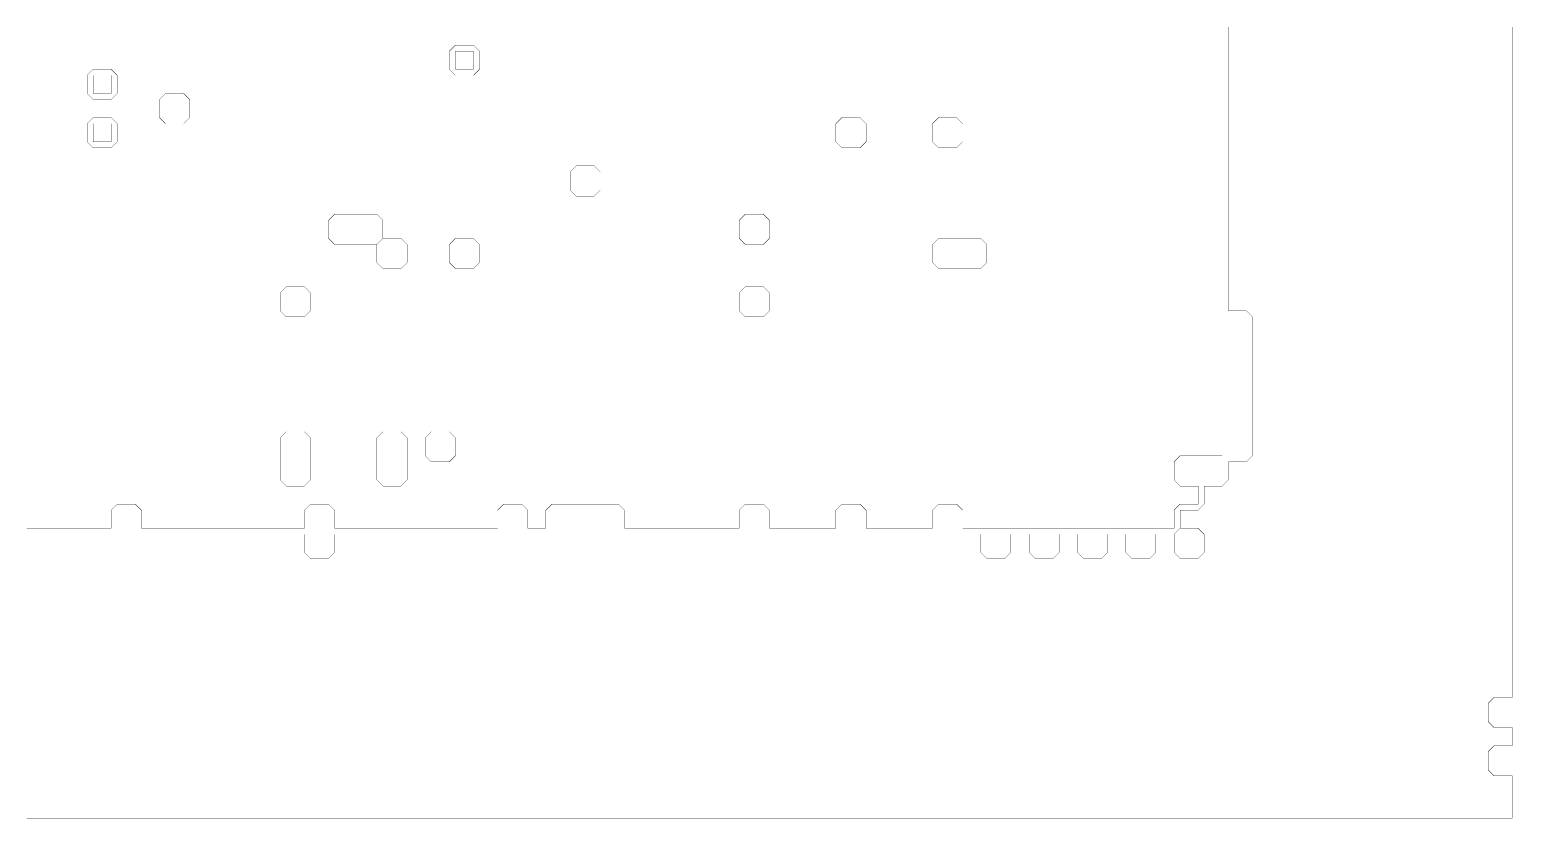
# Model space of a CAD drawing. Header units: metres. Extents: x 0 to 4990, y -4990 to 0.
# Drawn here: x 2593 to 4990, y -4990 to -3715 of the extents above; entities that cross this region are included whole.
import ezdxf

# ---------------------------------------------------------------- set-up
doc = ezdxf.new("R2010")
doc.units = ezdxf.units.M
doc.layers.add('conductor', color=1, linetype='Continuous')
doc.layers.add('substrate', color=5, linetype='Continuous')

msp = doc.modelspace()

# ---------------------------------------------------------------- linework, layer by layer
at = {"layer": 'conductor', "const_width": 0.5}
msp.add_lwpolyline([(2587.890625, -4521.484375), (2597.65625, -4521.484375), (2607.421875, -4521.484375), (2617.1875, -4521.484375), (2626.953125, -4521.484375), (2636.71875, -4521.484375), (2646.484375, -4521.484375), (2656.25, -4521.484375), (2666.015625, -4521.484375), (2675.78125, -4521.484375), (2685.546875, -4521.484375), (2695.3125, -4521.484375), (2705.078125, -4521.484375), (2714.84375, -4521.484375), (2724.609375, -4521.484375), (2724.609375, -4511.71875), (2724.609375, -4501.953125), (2724.609375, -4492.1875), (2734.375, -4482.421875), (2744.140625, -4482.421875), (2753.90625, -4482.421875), (2763.671875, -4482.421875), (2773.4375, -4492.1875), (2773.4375, -4501.953125), (2773.4375, -4511.71875), (2773.4375, -4521.484375), (2783.203125, -4521.484375), (2792.96875, -4521.484375), (2802.734375, -4521.484375), (2812.5, -4521.484375), (2822.265625, -4521.484375), (2832.03125, -4521.484375), (2841.796875, -4521.484375), (2851.5625, -4521.484375), (2861.328125, -4521.484375), (2871.09375, -4521.484375), (2880.859375, -4521.484375), (2890.625, -4521.484375), (2900.390625, -4521.484375), (2910.15625, -4521.484375), (2919.921875, -4521.484375), (2929.6875, -4521.484375), (2939.453125, -4521.484375), (2949.21875, -4521.484375), (2958.984375, -4521.484375), (2968.75, -4521.484375), (2978.515625, -4521.484375), (2988.28125, -4521.484375), (2998.046875, -4521.484375), (3007.8125, -4521.484375), (3017.578125, -4521.484375), (3027.34375, -4521.484375), (3037.109375, -4521.484375), (3037.109375, -4511.71875), (3037.109375, -4501.953125), (3037.109375, -4492.1875), (3046.875, -4482.421875), (3056.640625, -4482.421875), (3066.40625, -4482.421875), (3076.171875, -4482.421875), (3085.9375, -4492.1875), (3085.9375, -4501.953125), (3085.9375, -4511.71875), (3085.9375, -4521.484375), (3095.703125, -4521.484375), (3105.46875, -4521.484375), (3115.234375, -4521.484375), (3125, -4521.484375), (3134.765625, -4521.484375), (3144.53125, -4521.484375), (3154.296875, -4521.484375), (3164.0625, -4521.484375), (3173.828125, -4521.484375), (3183.59375, -4521.484375), (3193.359375, -4521.484375), (3203.125, -4521.484375), (3212.890625, -4521.484375), (3222.65625, -4521.484375), (3232.421875, -4521.484375), (3242.1875, -4521.484375), (3251.953125, -4521.484375), (3261.71875, -4521.484375), (3271.484375, -4521.484375), (3281.25, -4521.484375), (3291.015625, -4521.484375), (3300.78125, -4521.484375), (3310.546875, -4521.484375), (3320.3125, -4521.484375), (3330.078125, -4521.484375), (3339.84375, -4521.484375), (3349.609375, -4521.484375), (3349.609375, -4511.71875), (3349.609375, -4501.953125), (3349.609375, -4492.1875), (3359.375, -4482.421875), (3369.140625, -4482.421875), (3378.90625, -4482.421875), (3388.671875, -4482.421875), (3398.4375, -4492.1875), (3398.4375, -4501.953125), (3398.4375, -4511.71875), (3398.4375, -4521.484375), (3408.203125, -4521.484375), (3417.96875, -4521.484375), (3427.734375, -4521.484375), (3427.734375, -4511.71875), (3427.734375, -4501.953125), (3427.734375, -4492.1875), (3437.5, -4482.421875), (3447.265625, -4482.421875), (3457.03125, -4482.421875), (3466.796875, -4482.421875), (3476.5625, -4482.421875), (3486.328125, -4482.421875), (3496.09375, -4482.421875), (3505.859375, -4482.421875), (3515.625, -4482.421875), (3525.390625, -4482.421875), (3535.15625, -4482.421875), (3544.921875, -4482.421875), (3554.6875, -4492.1875), (3554.6875, -4501.953125), (3554.6875, -4511.71875), (3554.6875, -4521.484375), (3564.453125, -4521.484375), (3574.21875, -4521.484375), (3583.984375, -4521.484375), (3593.75, -4521.484375), (3603.515625, -4521.484375), (3613.28125, -4521.484375), (3623.046875, -4521.484375), (3632.8125, -4521.484375), (3642.578125, -4521.484375), (3652.34375, -4521.484375), (3662.109375, -4521.484375), (3671.875, -4521.484375), (3681.640625, -4521.484375), (3691.40625, -4521.484375), (3701.171875, -4521.484375), (3710.9375, -4521.484375), (3720.703125, -4521.484375), (3730.46875, -4521.484375), (3740.234375, -4521.484375), (3740.234375, -4511.71875), (3740.234375, -4501.953125), (3740.234375, -4492.1875), (3750, -4482.421875), (3759.765625, -4482.421875), (3769.53125, -4482.421875), (3779.296875, -4482.421875), (3789.0625, -4492.1875), (3789.0625, -4501.953125), (3789.0625, -4511.71875), (3789.0625, -4521.484375), (3798.828125, -4521.484375), (3808.59375, -4521.484375), (3818.359375, -4521.484375), (3828.125, -4521.484375), (3837.890625, -4521.484375), (3847.65625, -4521.484375), (3857.421875, -4521.484375), (3867.1875, -4521.484375), (3876.953125, -4521.484375), (3886.71875, -4521.484375), (3896.484375, -4521.484375), (3896.484375, -4511.71875), (3896.484375, -4501.953125), (3896.484375, -4492.1875), (3906.25, -4482.421875), (3916.015625, -4482.421875), (3925.78125, -4482.421875), (3935.546875, -4482.421875), (3945.3125, -4492.1875), (3945.3125, -4501.953125), (3945.3125, -4511.71875), (3945.3125, -4521.484375), (3955.078125, -4521.484375), (3964.84375, -4521.484375), (3974.609375, -4521.484375), (3984.375, -4521.484375), (3994.140625, -4521.484375), (4003.90625, -4521.484375), (4013.671875, -4521.484375), (4023.4375, -4521.484375), (4033.203125, -4521.484375), (4042.96875, -4521.484375), (4052.734375, -4521.484375), (4052.734375, -4511.71875), (4052.734375, -4501.953125), (4052.734375, -4492.1875), (4062.5, -4482.421875), (4072.265625, -4482.421875), (4082.03125, -4482.421875), (4091.796875, -4482.421875), (4101.5625, -4492.1875), (4101.5625, -4501.953125), (4101.5625, -4511.71875), (4101.5625, -4521.484375), (4111.328125, -4521.484375), (4121.09375, -4521.484375), (4130.859375, -4521.484375), (4140.625, -4521.484375), (4150.390625, -4521.484375), (4160.15625, -4521.484375), (4169.921875, -4521.484375), (4179.6875, -4521.484375), (4189.453125, -4521.484375), (4199.21875, -4521.484375), (4208.984375, -4521.484375), (4218.75, -4521.484375), (4228.515625, -4521.484375), (4238.28125, -4521.484375), (4248.046875, -4521.484375), (4257.8125, -4521.484375), (4267.578125, -4521.484375), (4277.34375, -4521.484375), (4287.109375, -4521.484375), (4296.875, -4521.484375), (4306.640625, -4521.484375), (4316.40625, -4521.484375), (4326.171875, -4521.484375), (4335.9375, -4521.484375), (4345.703125, -4521.484375), (4355.46875, -4521.484375), (4365.234375, -4521.484375), (4375, -4521.484375), (4384.765625, -4521.484375), (4394.53125, -4521.484375), (4404.296875, -4521.484375), (4414.0625, -4521.484375), (4423.828125, -4521.484375), (4433.59375, -4521.484375), (4443.359375, -4521.484375), (4443.359375, -4511.71875), (4443.359375, -4501.953125), (4443.359375, -4492.1875), (4453.125, -4482.421875), (4462.890625, -4482.421875), (4472.65625, -4482.421875), (4482.421875, -4482.421875), (4482.421875, -4472.65625), (4482.421875, -4462.890625), (4482.421875, -4453.125), (4472.65625, -4453.125), (4462.890625, -4453.125), (4453.125, -4453.125), (4443.359375, -4443.359375), (4443.359375, -4433.59375), (4443.359375, -4423.828125), (4443.359375, -4414.0625), (4453.125, -4404.296875), (4462.890625, -4404.296875), (4472.65625, -4404.296875), (4482.421875, -4404.296875), (4492.1875, -4404.296875), (4501.953125, -4404.296875), (4511.71875, -4404.296875), (4521.484375, -4404.296875), (4521.484375, -4394.53125), (4521.484375, -4384.765625), (4521.484375, -4375), (4521.484375, -4365.234375), (4521.484375, -4355.46875), (4521.484375, -4345.703125), (4521.484375, -4335.9375), (4521.484375, -4326.171875), (4521.484375, -4316.40625), (4521.484375, -4306.640625), (4521.484375, -4296.875), (4521.484375, -4287.109375), (4521.484375, -4277.34375), (4521.484375, -4267.578125), (4521.484375, -4257.8125), (4521.484375, -4248.046875), (4521.484375, -4238.28125), (4521.484375, -4228.515625), (4521.484375, -4218.75), (4521.484375, -4208.984375), (4521.484375, -4199.21875), (4521.484375, -4189.453125), (4521.484375, -4179.6875), (4521.484375, -4169.921875), (4521.484375, -4160.15625), (4521.484375, -4150.390625), (4521.484375, -4140.625), (4521.484375, -4130.859375), (4521.484375, -4121.09375), (4521.484375, -4111.328125), (4521.484375, -4101.5625), (4521.484375, -4091.796875), (4521.484375, -4082.03125), (4521.484375, -4072.265625), (4521.484375, -4062.5), (4521.484375, -4052.734375), (4521.484375, -4042.96875), (4521.484375, -4033.203125), (4521.484375, -4023.4375), (4521.484375, -4013.671875), (4521.484375, -4003.90625), (4521.484375, -3994.140625), (4521.484375, -3984.375), (4521.484375, -3974.609375), (4521.484375, -3964.84375), (4521.484375, -3955.078125), (4521.484375, -3945.3125), (4521.484375, -3935.546875), (4521.484375, -3925.78125), (4521.484375, -3916.015625), (4521.484375, -3906.25), (4521.484375, -3896.484375), (4521.484375, -3886.71875), (4521.484375, -3876.953125), (4521.484375, -3867.1875), (4521.484375, -3857.421875), (4521.484375, -3847.65625), (4521.484375, -3837.890625), (4521.484375, -3828.125), (4521.484375, -3818.359375), (4521.484375, -3808.59375), (4521.484375, -3798.828125), (4521.484375, -3789.0625), (4521.484375, -3779.296875), (4521.484375, -3769.53125), (4521.484375, -3759.765625), (4521.484375, -3750), (4521.484375, -3740.234375), (4521.484375, -3730.46875), (4521.484375, -3720.703125), (4521.484375, -3710.9375)], dxfattribs=at)
for points in [[(3271.484375, -3750), (3281.25, -3740.234375), (3291.015625, -3740.234375), (3300.78125, -3740.234375), (3310.546875, -3740.234375), (3320.3125, -3750), (3320.3125, -3759.765625), (3320.3125, -3769.53125), (3320.3125, -3779.296875), (3310.546875, -3789.0625), (3300.78125, -3789.0625), (3291.015625, -3789.0625), (3281.25, -3789.0625), (3271.484375, -3779.296875), (3271.484375, -3769.53125), (3271.484375, -3759.765625)], [(2685.546875, -3789.0625), (2695.3125, -3779.296875), (2705.078125, -3779.296875), (2714.84375, -3779.296875), (2724.609375, -3779.296875), (2734.375, -3789.0625), (2734.375, -3798.828125), (2734.375, -3808.59375), (2734.375, -3818.359375), (2724.609375, -3828.125), (2714.84375, -3828.125), (2705.078125, -3828.125), (2695.3125, -3828.125), (2685.546875, -3818.359375), (2685.546875, -3808.59375), (2685.546875, -3798.828125)], [(2802.734375, -3828.125), (2812.5, -3818.359375), (2822.265625, -3818.359375), (2832.03125, -3818.359375), (2841.796875, -3818.359375), (2851.5625, -3828.125), (2851.5625, -3837.890625), (2851.5625, -3847.65625), (2851.5625, -3857.421875), (2841.796875, -3867.1875), (2832.03125, -3867.1875), (2822.265625, -3867.1875), (2812.5, -3867.1875), (2802.734375, -3857.421875), (2802.734375, -3847.65625), (2802.734375, -3837.890625)], [(2685.546875, -3867.1875), (2695.3125, -3857.421875), (2705.078125, -3857.421875), (2714.84375, -3857.421875), (2724.609375, -3857.421875), (2734.375, -3867.1875), (2734.375, -3876.953125), (2734.375, -3886.71875), (2734.375, -3896.484375), (2724.609375, -3906.25), (2714.84375, -3906.25), (2705.078125, -3906.25), (2695.3125, -3906.25), (2685.546875, -3896.484375), (2685.546875, -3886.71875), (2685.546875, -3876.953125)], [(3896.484375, -3867.1875), (3906.25, -3857.421875), (3916.015625, -3857.421875), (3925.78125, -3857.421875), (3935.546875, -3857.421875), (3945.3125, -3867.1875), (3945.3125, -3876.953125), (3945.3125, -3886.71875), (3945.3125, -3896.484375), (3935.546875, -3906.25), (3925.78125, -3906.25), (3916.015625, -3906.25), (3906.25, -3906.25), (3896.484375, -3896.484375), (3896.484375, -3886.71875), (3896.484375, -3876.953125)], [(4052.734375, -3867.1875), (4062.5, -3857.421875), (4072.265625, -3857.421875), (4082.03125, -3857.421875), (4091.796875, -3857.421875), (4101.5625, -3867.1875), (4101.5625, -3876.953125), (4101.5625, -3886.71875), (4101.5625, -3896.484375), (4091.796875, -3906.25), (4082.03125, -3906.25), (4072.265625, -3906.25), (4062.5, -3906.25), (4052.734375, -3896.484375), (4052.734375, -3886.71875), (4052.734375, -3876.953125)], [(3466.796875, -3945.3125), (3476.5625, -3935.546875), (3486.328125, -3935.546875), (3496.09375, -3935.546875), (3505.859375, -3935.546875), (3515.625, -3945.3125), (3515.625, -3955.078125), (3515.625, -3964.84375), (3515.625, -3974.609375), (3505.859375, -3984.375), (3496.09375, -3984.375), (3486.328125, -3984.375), (3476.5625, -3984.375), (3466.796875, -3974.609375), (3466.796875, -3964.84375), (3466.796875, -3955.078125)], [(3076.171875, -4023.4375), (3085.9375, -4013.671875), (3095.703125, -4013.671875), (3105.46875, -4013.671875), (3115.234375, -4013.671875), (3125, -4013.671875), (3134.765625, -4013.671875), (3144.53125, -4013.671875), (3154.296875, -4013.671875), (3164.0625, -4023.4375), (3164.0625, -4033.203125), (3164.0625, -4042.96875), (3164.0625, -4052.734375), (3154.296875, -4062.5), (3144.53125, -4062.5), (3134.765625, -4062.5), (3125, -4062.5), (3115.234375, -4062.5), (3105.46875, -4062.5), (3095.703125, -4062.5), (3085.9375, -4062.5), (3076.171875, -4052.734375), (3076.171875, -4042.96875), (3076.171875, -4033.203125)], [(3740.234375, -4023.4375), (3750, -4013.671875), (3759.765625, -4013.671875), (3769.53125, -4013.671875), (3779.296875, -4013.671875), (3789.0625, -4023.4375), (3789.0625, -4033.203125), (3789.0625, -4042.96875), (3789.0625, -4052.734375), (3779.296875, -4062.5), (3769.53125, -4062.5), (3759.765625, -4062.5), (3750, -4062.5), (3740.234375, -4052.734375), (3740.234375, -4042.96875), (3740.234375, -4033.203125)], [(3154.296875, -4062.5), (3164.0625, -4052.734375), (3173.828125, -4052.734375), (3183.59375, -4052.734375), (3193.359375, -4052.734375), (3203.125, -4062.5), (3203.125, -4072.265625), (3203.125, -4082.03125), (3203.125, -4091.796875), (3193.359375, -4101.5625), (3183.59375, -4101.5625), (3173.828125, -4101.5625), (3164.0625, -4101.5625), (3154.296875, -4091.796875), (3154.296875, -4082.03125), (3154.296875, -4072.265625)], [(3271.484375, -4062.5), (3281.25, -4052.734375), (3291.015625, -4052.734375), (3300.78125, -4052.734375), (3310.546875, -4052.734375), (3320.3125, -4062.5), (3320.3125, -4072.265625), (3320.3125, -4082.03125), (3320.3125, -4091.796875), (3310.546875, -4101.5625), (3300.78125, -4101.5625), (3291.015625, -4101.5625), (3281.25, -4101.5625), (3271.484375, -4091.796875), (3271.484375, -4082.03125), (3271.484375, -4072.265625)], [(4052.734375, -4062.5), (4062.5, -4052.734375), (4072.265625, -4052.734375), (4082.03125, -4052.734375), (4091.796875, -4052.734375), (4101.5625, -4052.734375), (4111.328125, -4052.734375), (4121.09375, -4052.734375), (4130.859375, -4052.734375), (4140.625, -4062.5), (4140.625, -4072.265625), (4140.625, -4082.03125), (4140.625, -4091.796875), (4130.859375, -4101.5625), (4121.09375, -4101.5625), (4111.328125, -4101.5625), (4101.5625, -4101.5625), (4091.796875, -4101.5625), (4082.03125, -4101.5625), (4072.265625, -4101.5625), (4062.5, -4101.5625), (4052.734375, -4091.796875), (4052.734375, -4082.03125), (4052.734375, -4072.265625)], [(2998.046875, -4140.625), (3007.8125, -4130.859375), (3017.578125, -4130.859375), (3027.34375, -4130.859375), (3037.109375, -4130.859375), (3046.875, -4140.625), (3046.875, -4150.390625), (3046.875, -4160.15625), (3046.875, -4169.921875), (3037.109375, -4179.6875), (3027.34375, -4179.6875), (3017.578125, -4179.6875), (3007.8125, -4179.6875), (2998.046875, -4169.921875), (2998.046875, -4160.15625), (2998.046875, -4150.390625)], [(3740.234375, -4140.625), (3750, -4130.859375), (3759.765625, -4130.859375), (3769.53125, -4130.859375), (3779.296875, -4130.859375), (3789.0625, -4140.625), (3789.0625, -4150.390625), (3789.0625, -4160.15625), (3789.0625, -4169.921875), (3779.296875, -4179.6875), (3769.53125, -4179.6875), (3759.765625, -4179.6875), (3750, -4179.6875), (3740.234375, -4169.921875), (3740.234375, -4160.15625), (3740.234375, -4150.390625)], [(2998.046875, -4375), (3007.8125, -4365.234375), (3017.578125, -4365.234375), (3027.34375, -4365.234375), (3037.109375, -4365.234375), (3046.875, -4375), (3046.875, -4384.765625), (3046.875, -4394.53125), (3046.875, -4404.296875), (3046.875, -4414.0625), (3046.875, -4423.828125), (3046.875, -4433.59375), (3046.875, -4443.359375), (3037.109375, -4453.125), (3027.34375, -4453.125), (3017.578125, -4453.125), (3007.8125, -4453.125), (2998.046875, -4443.359375), (2998.046875, -4433.59375), (2998.046875, -4423.828125), (2998.046875, -4414.0625), (2998.046875, -4404.296875), (2998.046875, -4394.53125), (2998.046875, -4384.765625)], [(3154.296875, -4375), (3164.0625, -4365.234375), (3173.828125, -4365.234375), (3183.59375, -4365.234375), (3193.359375, -4365.234375), (3203.125, -4375), (3203.125, -4384.765625), (3203.125, -4394.53125), (3203.125, -4404.296875), (3203.125, -4414.0625), (3203.125, -4423.828125), (3203.125, -4433.59375), (3203.125, -4443.359375), (3193.359375, -4453.125), (3183.59375, -4453.125), (3173.828125, -4453.125), (3164.0625, -4453.125), (3154.296875, -4443.359375), (3154.296875, -4433.59375), (3154.296875, -4423.828125), (3154.296875, -4414.0625), (3154.296875, -4404.296875), (3154.296875, -4394.53125), (3154.296875, -4384.765625)], [(3232.421875, -4375), (3242.1875, -4365.234375), (3251.953125, -4365.234375), (3261.71875, -4365.234375), (3271.484375, -4365.234375), (3281.25, -4375), (3281.25, -4384.765625), (3281.25, -4394.53125), (3281.25, -4404.296875), (3271.484375, -4414.0625), (3261.71875, -4414.0625), (3251.953125, -4414.0625), (3242.1875, -4414.0625), (3232.421875, -4404.296875), (3232.421875, -4394.53125), (3232.421875, -4384.765625)]]:
    msp.add_lwpolyline(points, close=True, dxfattribs=at)
at = {"layer": 'substrate', "const_width": 0.5}
for points in [[(2587.890625, -4990.234375), (2597.65625, -4990.234375), (2607.421875, -4990.234375), (2617.1875, -4990.234375), (2626.953125, -4990.234375), (2636.71875, -4990.234375), (2646.484375, -4990.234375), (2656.25, -4990.234375), (2666.015625, -4990.234375), (2675.78125, -4990.234375), (2685.546875, -4990.234375), (2695.3125, -4990.234375), (2705.078125, -4990.234375), (2714.84375, -4990.234375), (2724.609375, -4990.234375), (2734.375, -4990.234375), (2744.140625, -4990.234375), (2753.90625, -4990.234375), (2763.671875, -4990.234375), (2773.4375, -4990.234375), (2783.203125, -4990.234375), (2792.96875, -4990.234375), (2802.734375, -4990.234375), (2812.5, -4990.234375), (2822.265625, -4990.234375), (2832.03125, -4990.234375), (2841.796875, -4990.234375), (2851.5625, -4990.234375), (2861.328125, -4990.234375), (2871.09375, -4990.234375), (2880.859375, -4990.234375), (2890.625, -4990.234375), (2900.390625, -4990.234375), (2910.15625, -4990.234375), (2919.921875, -4990.234375), (2929.6875, -4990.234375), (2939.453125, -4990.234375), (2949.21875, -4990.234375), (2958.984375, -4990.234375), (2968.75, -4990.234375), (2978.515625, -4990.234375), (2988.28125, -4990.234375), (2998.046875, -4990.234375), (3007.8125, -4990.234375), (3017.578125, -4990.234375), (3027.34375, -4990.234375), (3037.109375, -4990.234375), (3046.875, -4990.234375), (3056.640625, -4990.234375), (3066.40625, -4990.234375), (3076.171875, -4990.234375), (3085.9375, -4990.234375), (3095.703125, -4990.234375), (3105.46875, -4990.234375), (3115.234375, -4990.234375), (3125, -4990.234375), (3134.765625, -4990.234375), (3144.53125, -4990.234375), (3154.296875, -4990.234375), (3164.0625, -4990.234375), (3173.828125, -4990.234375), (3183.59375, -4990.234375), (3193.359375, -4990.234375), (3203.125, -4990.234375), (3212.890625, -4990.234375), (3222.65625, -4990.234375), (3232.421875, -4990.234375), (3242.1875, -4990.234375), (3251.953125, -4990.234375), (3261.71875, -4990.234375), (3271.484375, -4990.234375), (3281.25, -4990.234375), (3291.015625, -4990.234375), (3300.78125, -4990.234375), (3310.546875, -4990.234375), (3320.3125, -4990.234375), (3330.078125, -4990.234375), (3339.84375, -4990.234375), (3349.609375, -4990.234375), (3359.375, -4990.234375), (3369.140625, -4990.234375), (3378.90625, -4990.234375), (3388.671875, -4990.234375), (3398.4375, -4990.234375), (3408.203125, -4990.234375), (3417.96875, -4990.234375), (3427.734375, -4990.234375), (3437.5, -4990.234375), (3447.265625, -4990.234375), (3457.03125, -4990.234375), (3466.796875, -4990.234375), (3476.5625, -4990.234375), (3486.328125, -4990.234375), (3496.09375, -4990.234375), (3505.859375, -4990.234375), (3515.625, -4990.234375), (3525.390625, -4990.234375), (3535.15625, -4990.234375), (3544.921875, -4990.234375), (3554.6875, -4990.234375), (3564.453125, -4990.234375), (3574.21875, -4990.234375), (3583.984375, -4990.234375), (3593.75, -4990.234375), (3603.515625, -4990.234375), (3613.28125, -4990.234375), (3623.046875, -4990.234375), (3632.8125, -4990.234375), (3642.578125, -4990.234375), (3652.34375, -4990.234375), (3662.109375, -4990.234375), (3671.875, -4990.234375), (3681.640625, -4990.234375), (3691.40625, -4990.234375), (3701.171875, -4990.234375), (3710.9375, -4990.234375), (3720.703125, -4990.234375), (3730.46875, -4990.234375), (3740.234375, -4990.234375), (3750, -4990.234375), (3759.765625, -4990.234375), (3769.53125, -4990.234375), (3779.296875, -4990.234375), (3789.0625, -4990.234375), (3798.828125, -4990.234375), (3808.59375, -4990.234375), (3818.359375, -4990.234375), (3828.125, -4990.234375), (3837.890625, -4990.234375), (3847.65625, -4990.234375), (3857.421875, -4990.234375), (3867.1875, -4990.234375), (3876.953125, -4990.234375), (3886.71875, -4990.234375), (3896.484375, -4990.234375), (3906.25, -4990.234375), (3916.015625, -4990.234375), (3925.78125, -4990.234375), (3935.546875, -4990.234375), (3945.3125, -4990.234375), (3955.078125, -4990.234375), (3964.84375, -4990.234375), (3974.609375, -4990.234375), (3984.375, -4990.234375), (3994.140625, -4990.234375), (4003.90625, -4990.234375), (4013.671875, -4990.234375), (4023.4375, -4990.234375), (4033.203125, -4990.234375), (4042.96875, -4990.234375), (4052.734375, -4990.234375), (4062.5, -4990.234375), (4072.265625, -4990.234375), (4082.03125, -4990.234375), (4091.796875, -4990.234375), (4101.5625, -4990.234375), (4111.328125, -4990.234375), (4121.09375, -4990.234375), (4130.859375, -4990.234375), (4140.625, -4990.234375), (4150.390625, -4990.234375), (4160.15625, -4990.234375), (4169.921875, -4990.234375), (4179.6875, -4990.234375), (4189.453125, -4990.234375), (4199.21875, -4990.234375), (4208.984375, -4990.234375), (4218.75, -4990.234375), (4228.515625, -4990.234375), (4238.28125, -4990.234375), (4248.046875, -4990.234375), (4257.8125, -4990.234375), (4267.578125, -4990.234375), (4277.34375, -4990.234375), (4287.109375, -4990.234375), (4296.875, -4990.234375), (4306.640625, -4990.234375), (4316.40625, -4990.234375), (4326.171875, -4990.234375), (4335.9375, -4990.234375), (4345.703125, -4990.234375), (4355.46875, -4990.234375), (4365.234375, -4990.234375), (4375, -4990.234375), (4384.765625, -4990.234375), (4394.53125, -4990.234375), (4404.296875, -4990.234375), (4414.0625, -4990.234375), (4423.828125, -4990.234375), (4433.59375, -4990.234375), (4443.359375, -4990.234375), (4453.125, -4990.234375), (4462.890625, -4990.234375), (4472.65625, -4990.234375), (4482.421875, -4990.234375), (4492.1875, -4990.234375), (4501.953125, -4990.234375), (4511.71875, -4990.234375), (4521.484375, -4990.234375), (4531.25, -4990.234375), (4541.015625, -4990.234375), (4550.78125, -4990.234375), (4560.546875, -4990.234375), (4570.3125, -4990.234375), (4580.078125, -4990.234375), (4589.84375, -4990.234375), (4599.609375, -4990.234375), (4609.375, -4990.234375), (4619.140625, -4990.234375), (4628.90625, -4990.234375), (4638.671875, -4990.234375), (4648.4375, -4990.234375), (4658.203125, -4990.234375), (4667.96875, -4990.234375), (4677.734375, -4990.234375), (4687.5, -4990.234375), (4697.265625, -4990.234375), (4707.03125, -4990.234375), (4716.796875, -4990.234375), (4726.5625, -4990.234375), (4736.328125, -4990.234375), (4746.09375, -4990.234375), (4755.859375, -4990.234375), (4765.625, -4990.234375), (4775.390625, -4990.234375), (4785.15625, -4990.234375), (4794.921875, -4990.234375), (4804.6875, -4990.234375), (4814.453125, -4990.234375), (4824.21875, -4990.234375), (4833.984375, -4990.234375), (4843.75, -4990.234375), (4853.515625, -4990.234375), (4863.28125, -4990.234375), (4873.046875, -4990.234375), (4882.8125, -4990.234375), (4892.578125, -4990.234375), (4902.34375, -4990.234375), (4912.109375, -4990.234375), (4921.875, -4990.234375), (4931.640625, -4990.234375), (4941.40625, -4990.234375), (4951.171875, -4990.234375), (4960.9375, -4990.234375), (4970.703125, -4990.234375), (4980.46875, -4990.234375), (4990.234375, -4990.234375), (4990.234375, -4980.46875), (4990.234375, -4970.703125), (4990.234375, -4960.9375), (4990.234375, -4951.171875), (4990.234375, -4941.40625), (4990.234375, -4931.640625), (4990.234375, -4921.875), (4980.46875, -4921.875), (4970.703125, -4921.875), (4960.9375, -4921.875), (4951.171875, -4912.109375), (4951.171875, -4902.34375), (4951.171875, -4892.578125), (4951.171875, -4882.8125), (4960.9375, -4873.046875), (4970.703125, -4873.046875), (4980.46875, -4873.046875), (4990.234375, -4873.046875), (4990.234375, -4863.28125), (4990.234375, -4853.515625), (4990.234375, -4843.75), (4980.46875, -4843.75), (4970.703125, -4843.75), (4960.9375, -4843.75), (4951.171875, -4833.984375), (4951.171875, -4824.21875), (4951.171875, -4814.453125), (4951.171875, -4804.6875), (4960.9375, -4794.921875), (4970.703125, -4794.921875), (4980.46875, -4794.921875), (4990.234375, -4794.921875), (4990.234375, -4785.15625), (4990.234375, -4775.390625), (4990.234375, -4765.625), (4990.234375, -4755.859375), (4990.234375, -4746.09375), (4990.234375, -4736.328125), (4990.234375, -4726.5625), (4990.234375, -4716.796875), (4990.234375, -4707.03125), (4990.234375, -4697.265625), (4990.234375, -4687.5), (4990.234375, -4677.734375), (4990.234375, -4667.96875), (4990.234375, -4658.203125), (4990.234375, -4648.4375), (4990.234375, -4638.671875), (4990.234375, -4628.90625), (4990.234375, -4619.140625), (4990.234375, -4609.375), (4990.234375, -4599.609375), (4990.234375, -4589.84375), (4990.234375, -4580.078125), (4990.234375, -4570.3125), (4990.234375, -4560.546875), (4990.234375, -4550.78125), (4990.234375, -4541.015625), (4990.234375, -4531.25), (4990.234375, -4521.484375), (4990.234375, -4511.71875), (4990.234375, -4501.953125), (4990.234375, -4492.1875), (4990.234375, -4482.421875), (4990.234375, -4472.65625), (4990.234375, -4462.890625), (4990.234375, -4453.125), (4990.234375, -4443.359375), (4990.234375, -4433.59375), (4990.234375, -4423.828125), (4990.234375, -4414.0625), (4990.234375, -4404.296875), (4990.234375, -4394.53125), (4990.234375, -4384.765625), (4990.234375, -4375), (4990.234375, -4365.234375), (4990.234375, -4355.46875), (4990.234375, -4345.703125), (4990.234375, -4335.9375), (4990.234375, -4326.171875), (4990.234375, -4316.40625), (4990.234375, -4306.640625), (4990.234375, -4296.875), (4990.234375, -4287.109375), (4990.234375, -4277.34375), (4990.234375, -4267.578125), (4990.234375, -4257.8125), (4990.234375, -4248.046875), (4990.234375, -4238.28125), (4990.234375, -4228.515625), (4990.234375, -4218.75), (4990.234375, -4208.984375), (4990.234375, -4199.21875), (4990.234375, -4189.453125), (4990.234375, -4179.6875), (4990.234375, -4169.921875), (4990.234375, -4160.15625), (4990.234375, -4150.390625), (4990.234375, -4140.625), (4990.234375, -4130.859375), (4990.234375, -4121.09375), (4990.234375, -4111.328125), (4990.234375, -4101.5625), (4990.234375, -4091.796875), (4990.234375, -4082.03125), (4990.234375, -4072.265625), (4990.234375, -4062.5), (4990.234375, -4052.734375), (4990.234375, -4042.96875), (4990.234375, -4033.203125), (4990.234375, -4023.4375), (4990.234375, -4013.671875), (4990.234375, -4003.90625), (4990.234375, -3994.140625), (4990.234375, -3984.375), (4990.234375, -3974.609375), (4990.234375, -3964.84375), (4990.234375, -3955.078125), (4990.234375, -3945.3125), (4990.234375, -3935.546875), (4990.234375, -3925.78125), (4990.234375, -3916.015625), (4990.234375, -3906.25), (4990.234375, -3896.484375), (4990.234375, -3886.71875), (4990.234375, -3876.953125), (4990.234375, -3867.1875), (4990.234375, -3857.421875), (4990.234375, -3847.65625), (4990.234375, -3837.890625), (4990.234375, -3828.125), (4990.234375, -3818.359375), (4990.234375, -3808.59375), (4990.234375, -3798.828125), (4990.234375, -3789.0625), (4990.234375, -3779.296875), (4990.234375, -3769.53125), (4990.234375, -3759.765625), (4990.234375, -3750), (4990.234375, -3740.234375), (4990.234375, -3730.46875), (4990.234375, -3720.703125), (4990.234375, -3710.9375)], [(4531.25, -3710.9375), (4531.25, -3720.703125), (4531.25, -3730.46875), (4531.25, -3740.234375), (4531.25, -3750), (4531.25, -3759.765625), (4531.25, -3769.53125), (4531.25, -3779.296875), (4531.25, -3789.0625), (4531.25, -3798.828125), (4531.25, -3808.59375), (4531.25, -3818.359375), (4531.25, -3828.125), (4531.25, -3837.890625), (4531.25, -3847.65625), (4531.25, -3857.421875), (4531.25, -3867.1875), (4531.25, -3876.953125), (4531.25, -3886.71875), (4531.25, -3896.484375), (4531.25, -3906.25), (4531.25, -3916.015625), (4531.25, -3925.78125), (4531.25, -3935.546875), (4531.25, -3945.3125), (4531.25, -3955.078125), (4531.25, -3964.84375), (4531.25, -3974.609375), (4531.25, -3984.375), (4531.25, -3994.140625), (4531.25, -4003.90625), (4531.25, -4013.671875), (4531.25, -4023.4375), (4531.25, -4033.203125), (4531.25, -4042.96875), (4531.25, -4052.734375), (4531.25, -4062.5), (4531.25, -4072.265625), (4531.25, -4082.03125), (4531.25, -4091.796875), (4531.25, -4101.5625), (4531.25, -4111.328125), (4531.25, -4121.09375), (4531.25, -4130.859375), (4531.25, -4140.625), (4531.25, -4150.390625), (4531.25, -4160.15625), (4531.25, -4169.921875), (4541.015625, -4169.921875), (4550.78125, -4169.921875), (4560.546875, -4169.921875), (4570.3125, -4179.6875), (4570.3125, -4189.453125), (4570.3125, -4199.21875), (4570.3125, -4208.984375), (4570.3125, -4218.75), (4570.3125, -4228.515625), (4570.3125, -4238.28125), (4570.3125, -4248.046875), (4570.3125, -4257.8125), (4570.3125, -4267.578125), (4570.3125, -4277.34375), (4570.3125, -4287.109375), (4570.3125, -4296.875), (4570.3125, -4306.640625), (4570.3125, -4316.40625), (4570.3125, -4326.171875), (4570.3125, -4335.9375), (4570.3125, -4345.703125), (4570.3125, -4355.46875), (4570.3125, -4365.234375), (4570.3125, -4375), (4570.3125, -4384.765625), (4570.3125, -4394.53125), (4570.3125, -4404.296875), (4560.546875, -4414.0625), (4550.78125, -4414.0625), (4541.015625, -4414.0625), (4531.25, -4414.0625), (4531.25, -4423.828125), (4531.25, -4433.59375), (4531.25, -4443.359375), (4521.484375, -4453.125), (4511.71875, -4453.125), (4501.953125, -4453.125), (4492.1875, -4453.125), (4492.1875, -4462.890625), (4492.1875, -4472.65625), (4492.1875, -4482.421875), (4482.421875, -4492.1875), (4472.65625, -4492.1875), (4462.890625, -4492.1875), (4453.125, -4492.1875), (4453.125, -4501.953125), (4453.125, -4511.71875), (4453.125, -4521.484375), (4443.359375, -4531.25), (4433.59375, -4531.25), (4423.828125, -4531.25), (4414.0625, -4531.25), (4414.0625, -4541.015625), (4414.0625, -4550.78125), (4414.0625, -4560.546875), (4404.296875, -4570.3125), (4394.53125, -4570.3125), (4384.765625, -4570.3125), (4375, -4570.3125), (4365.234375, -4560.546875), (4365.234375, -4550.78125), (4365.234375, -4541.015625), (4365.234375, -4531.25), (4355.46875, -4531.25), (4345.703125, -4531.25), (4335.9375, -4531.25), (4335.9375, -4541.015625), (4335.9375, -4550.78125), (4335.9375, -4560.546875), (4326.171875, -4570.3125), (4316.40625, -4570.3125), (4306.640625, -4570.3125), (4296.875, -4570.3125), (4287.109375, -4560.546875), (4287.109375, -4550.78125), (4287.109375, -4541.015625), (4287.109375, -4531.25), (4277.34375, -4531.25), (4267.578125, -4531.25), (4257.8125, -4531.25), (4257.8125, -4541.015625), (4257.8125, -4550.78125), (4257.8125, -4560.546875), (4248.046875, -4570.3125), (4238.28125, -4570.3125), (4228.515625, -4570.3125), (4218.75, -4570.3125), (4208.984375, -4560.546875), (4208.984375, -4550.78125), (4208.984375, -4541.015625), (4208.984375, -4531.25), (4199.21875, -4531.25), (4189.453125, -4531.25), (4179.6875, -4531.25), (4179.6875, -4541.015625), (4179.6875, -4550.78125), (4179.6875, -4560.546875), (4169.921875, -4570.3125), (4160.15625, -4570.3125), (4150.390625, -4570.3125), (4140.625, -4570.3125), (4130.859375, -4560.546875), (4130.859375, -4550.78125), (4130.859375, -4541.015625), (4130.859375, -4531.25), (4121.09375, -4531.25), (4111.328125, -4531.25), (4101.5625, -4531.25), (4091.796875, -4531.25), (4082.03125, -4531.25), (4072.265625, -4531.25), (4062.5, -4531.25), (4052.734375, -4531.25), (4042.96875, -4531.25), (4033.203125, -4531.25), (4023.4375, -4531.25), (4013.671875, -4531.25), (4003.90625, -4531.25), (3994.140625, -4531.25), (3984.375, -4531.25), (3974.609375, -4531.25), (3964.84375, -4531.25), (3955.078125, -4531.25), (3945.3125, -4531.25), (3935.546875, -4531.25), (3925.78125, -4531.25), (3916.015625, -4531.25), (3906.25, -4531.25), (3896.484375, -4531.25), (3886.71875, -4531.25), (3876.953125, -4531.25), (3867.1875, -4531.25), (3857.421875, -4531.25), (3847.65625, -4531.25), (3837.890625, -4531.25), (3828.125, -4531.25), (3818.359375, -4531.25), (3808.59375, -4531.25), (3798.828125, -4531.25), (3789.0625, -4531.25), (3779.296875, -4531.25), (3769.53125, -4531.25), (3759.765625, -4531.25), (3750, -4531.25), (3740.234375, -4531.25), (3730.46875, -4531.25), (3720.703125, -4531.25), (3710.9375, -4531.25), (3701.171875, -4531.25), (3691.40625, -4531.25), (3681.640625, -4531.25), (3671.875, -4531.25), (3662.109375, -4531.25), (3652.34375, -4531.25), (3642.578125, -4531.25), (3632.8125, -4531.25), (3623.046875, -4531.25), (3613.28125, -4531.25), (3603.515625, -4531.25), (3593.75, -4531.25), (3583.984375, -4531.25), (3574.21875, -4531.25), (3564.453125, -4531.25), (3554.6875, -4531.25), (3544.921875, -4531.25), (3535.15625, -4531.25), (3525.390625, -4531.25), (3515.625, -4531.25), (3505.859375, -4531.25), (3496.09375, -4531.25), (3486.328125, -4531.25), (3476.5625, -4531.25), (3466.796875, -4531.25), (3457.03125, -4531.25), (3447.265625, -4531.25), (3437.5, -4531.25), (3427.734375, -4531.25), (3417.96875, -4531.25), (3408.203125, -4531.25), (3398.4375, -4531.25), (3388.671875, -4531.25), (3378.90625, -4531.25), (3369.140625, -4531.25), (3359.375, -4531.25), (3349.609375, -4531.25), (3339.84375, -4531.25), (3330.078125, -4531.25), (3320.3125, -4531.25), (3310.546875, -4531.25), (3300.78125, -4531.25), (3291.015625, -4531.25), (3281.25, -4531.25), (3271.484375, -4531.25), (3261.71875, -4531.25), (3251.953125, -4531.25), (3242.1875, -4531.25), (3232.421875, -4531.25), (3222.65625, -4531.25), (3212.890625, -4531.25), (3203.125, -4531.25), (3193.359375, -4531.25), (3183.59375, -4531.25), (3173.828125, -4531.25), (3164.0625, -4531.25), (3154.296875, -4531.25), (3144.53125, -4531.25), (3134.765625, -4531.25), (3125, -4531.25), (3115.234375, -4531.25), (3105.46875, -4531.25), (3095.703125, -4531.25), (3085.9375, -4531.25), (3085.9375, -4541.015625), (3085.9375, -4550.78125), (3085.9375, -4560.546875), (3076.171875, -4570.3125), (3066.40625, -4570.3125), (3056.640625, -4570.3125), (3046.875, -4570.3125), (3037.109375, -4560.546875), (3037.109375, -4550.78125), (3037.109375, -4541.015625), (3037.109375, -4531.25), (3027.34375, -4531.25), (3017.578125, -4531.25), (3007.8125, -4531.25), (2998.046875, -4531.25), (2988.28125, -4531.25), (2978.515625, -4531.25), (2968.75, -4531.25), (2958.984375, -4531.25), (2949.21875, -4531.25), (2939.453125, -4531.25), (2929.6875, -4531.25), (2919.921875, -4531.25), (2910.15625, -4531.25), (2900.390625, -4531.25), (2890.625, -4531.25), (2880.859375, -4531.25), (2871.09375, -4531.25), (2861.328125, -4531.25), (2851.5625, -4531.25), (2841.796875, -4531.25), (2832.03125, -4531.25), (2822.265625, -4531.25), (2812.5, -4531.25), (2802.734375, -4531.25), (2792.96875, -4531.25), (2783.203125, -4531.25), (2773.4375, -4531.25), (2763.671875, -4531.25), (2753.90625, -4531.25), (2744.140625, -4531.25), (2734.375, -4531.25), (2724.609375, -4531.25), (2714.84375, -4531.25), (2705.078125, -4531.25), (2695.3125, -4531.25), (2685.546875, -4531.25), (2675.78125, -4531.25), (2666.015625, -4531.25), (2656.25, -4531.25), (2646.484375, -4531.25), (2636.71875, -4531.25), (2626.953125, -4531.25), (2617.1875, -4531.25), (2607.421875, -4531.25), (2597.65625, -4531.25), (2587.890625, -4531.25)]]:
    msp.add_lwpolyline(points, dxfattribs=at)
for points in [[(3281.25, -3750), (3281.25, -3759.765625), (3281.25, -3769.53125), (3281.25, -3779.296875), (3291.015625, -3779.296875), (3300.78125, -3779.296875), (3310.546875, -3779.296875), (3310.546875, -3769.53125), (3310.546875, -3759.765625), (3310.546875, -3750), (3300.78125, -3750), (3291.015625, -3750)], [(2695.3125, -3789.0625), (2695.3125, -3798.828125), (2695.3125, -3808.59375), (2695.3125, -3818.359375), (2705.078125, -3818.359375), (2714.84375, -3818.359375), (2724.609375, -3818.359375), (2724.609375, -3808.59375), (2724.609375, -3798.828125), (2724.609375, -3789.0625), (2714.84375, -3789.0625), (2705.078125, -3789.0625)], [(2695.3125, -3867.1875), (2695.3125, -3876.953125), (2695.3125, -3886.71875), (2695.3125, -3896.484375), (2705.078125, -3896.484375), (2714.84375, -3896.484375), (2724.609375, -3896.484375), (2724.609375, -3886.71875), (2724.609375, -3876.953125), (2724.609375, -3867.1875), (2714.84375, -3867.1875), (2705.078125, -3867.1875)], [(4443.359375, -4531.25), (4453.125, -4521.484375), (4462.890625, -4521.484375), (4472.65625, -4521.484375), (4482.421875, -4521.484375), (4492.1875, -4531.25), (4492.1875, -4541.015625), (4492.1875, -4550.78125), (4492.1875, -4560.546875), (4482.421875, -4570.3125), (4472.65625, -4570.3125), (4462.890625, -4570.3125), (4453.125, -4570.3125), (4443.359375, -4560.546875), (4443.359375, -4550.78125), (4443.359375, -4541.015625)]]:
    msp.add_lwpolyline(points, close=True, dxfattribs=at)

doc.saveas('drawing.dxf')
